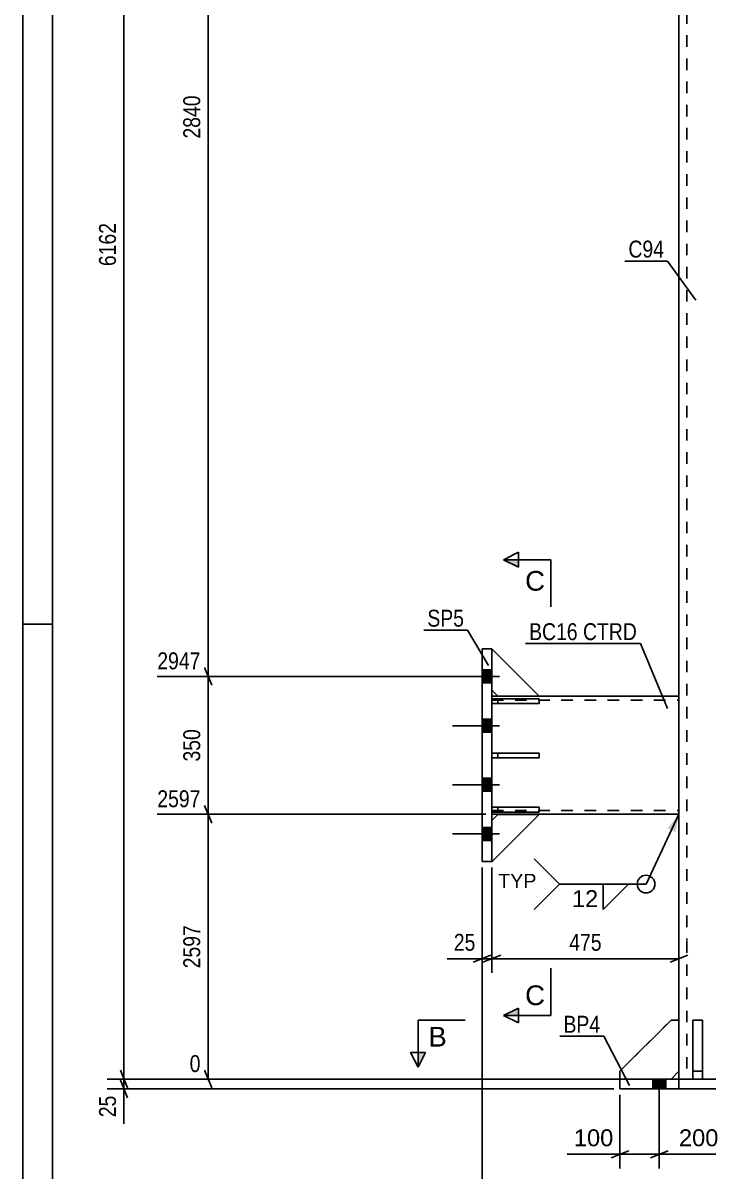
# Model space of a CAD drawing. Header units: millimetres. Extents: x 0 to 841, y 0 to 594.
# Drawn here: x 0 to 116, y 205.4 to 399.7 of the extents above; entities that cross this region are included whole.
import ezdxf

# ---------------------------------------------------------------- set-up
doc = ezdxf.new("R2010")
doc.units = ezdxf.units.MM
doc.linetypes.add('DXK_LINE_DOT2', pattern=[3.9198, 1.9599, -1.9599])
doc.styles.add('Arial', font='ARIAL.TTF', dxfattribs={"height": 0.2})
doc.styles.add('Arial Narrow', font='ARIALN.TTF', dxfattribs={"height": 0.2})

# ---------------------------------------------------------------- blocks, each defined once
blk = doc.blocks.new('Unknown-284933679-1134')
at = {"color": 5, "linetype": 'Continuous'}
for p, q in [((0, 594), (0, 0)), ((5, 589), (5, 5)), ((5, 298), (0, 298))]:
    blk.add_line(p, q, dxfattribs=at)
blk = doc.blocks.new('Part-284933679-2164 - 1918')
at = {"color": 2, "linetype": 'Continuous'}
for p, q in [((154.37, 220.99), (101.04, 220.99)), ((101.04, 220.99), (101.04, 219.32)), ((111.04, 220.99), (111.04, 219.32)), ((144.37, 219.32), (144.37, 220.99)), ((154.37, 219.32), (154.37, 220.99)), ((101.04, 219.32), (111.04, 219.32)), ((111.04, 219.32), (154.37, 219.32))]:
    blk.add_line(p, q, dxfattribs=at)
blk = doc.blocks.new('Part-284933679-1921 - 1918')
at = {"color": 7, "linetype": 'DXK_LINE_DOT2'}
for p, q in [((87.38, 276.16), (79.38, 276.16)), ((79.38, 276.16), (79.38, 275.36)), ((80.38, 275.36), (80.38, 276.16)), ((87.38, 275.36), (87.38, 276.16)), ((79.38, 275.36), (87.38, 275.36))]:
    blk.add_line(p, q, dxfattribs=at)
blk = doc.blocks.new('Part-284933679-2133 - 1918')
at = {"color": 2, "linetype": 'Continuous'}
for p, q in [((113.37, 230.99), (113.37, 220.99)), ((113.37, 230.99), (115.04, 230.99)), ((115.04, 230.99), (115.04, 220.99)), ((113.37, 222.32), (115.04, 222.32)), ((113.37, 220.99), (115.04, 220.99))]:
    blk.add_line(p, q, dxfattribs=at)
blk = doc.blocks.new('Part-284933679-2069 - 1918')
at = {"color": 2, "linetype": 'Continuous'}
for p, q in [((80.37, 265.76), (79.37, 264.76)), ((79.37, 257.76), (87.37, 265.76)), ((87.37, 265.76), (80.37, 265.76)), ((79.37, 257.8), (79.37, 257.76))]:
    blk.add_line(p, q, dxfattribs=at)
at = {"color": 7, "linetype": 'DXK_LINE_DOT2'}
blk.add_line((79.37, 257.76), (79.37, 264.76), dxfattribs=at)
blk = doc.blocks.new('Part-284933679-1922 - 1918')
at = {"color": 7, "linetype": 'DXK_LINE_DOT2'}
for p, q in [((87.38, 285.33), (79.38, 285.33)), ((79.38, 285.33), (79.38, 284.53)), ((79.38, 284.53), (87.38, 284.53)), ((80.38, 285.33), (80.38, 284.53)), ((87.38, 284.53), (87.38, 285.33))]:
    blk.add_line(p, q, dxfattribs=at)
blk = doc.blocks.new('Part-284933679-1924 - 1918')
at = {"color": 2, "linetype": 'Continuous'}
for p, q in [((79.38, 276.16), (87.38, 276.16)), ((79.38, 276.16), (79.38, 275.36)), ((87.38, 276.16), (87.38, 275.36)), ((79.38, 275.36), (87.38, 275.36))]:
    blk.add_line(p, q, dxfattribs=at)
at = {"color": 7, "linetype": 'DXK_LINE_DOT2'}
blk.add_line((80.38, 275.36), (80.38, 276.16), dxfattribs=at)
blk = doc.blocks.new('Part-284933679-1925 - 1918')
at = {"color": 2, "linetype": 'Continuous'}
for p, q in [((79.38, 285.33), (87.38, 285.33)), ((79.38, 285.33), (79.38, 284.53)), ((79.38, 284.53), (87.38, 284.53)), ((87.38, 285.33), (87.38, 284.53))]:
    blk.add_line(p, q, dxfattribs=at)
at = {"color": 7, "linetype": 'DXK_LINE_DOT2'}
blk.add_line((80.38, 284.53), (80.38, 285.33), dxfattribs=at)
blk = doc.blocks.new('Part-284933679-2071 - 1918')
at = {"color": 2, "linetype": 'Continuous'}
for p, q in [((79.37, 293.8), (87.37, 285.8)), ((79.37, 286.8), (80.37, 285.8)), ((80.37, 285.8), (87.37, 285.8))]:
    blk.add_line(p, q, dxfattribs=at)
at = {"color": 7, "linetype": 'DXK_LINE_DOT2'}
blk.add_line((79.37, 293.8), (79.37, 286.8), dxfattribs=at)
blk = doc.blocks.new('Part-284933679-1999 - 1918')
at = {"color": 7, "linetype": 'DXK_LINE_DOT2'}
for p, q in [((113.37, 220.99), (113.37, 230.99)), ((113.37, 230.99), (115.04, 230.99)), ((115.04, 230.99), (115.04, 220.99)), ((113.37, 222.32), (115.04, 222.32)), ((115.04, 220.99), (113.37, 220.99))]:
    blk.add_line(p, q, dxfattribs=at)
blk = doc.blocks.new('Part-284933679-2068 - 1918')
at = {"color": 7, "linetype": 'DXK_LINE_DOT2'}
for p, q in [((80.37, 265.76), (79.37, 264.76)), ((79.37, 257.76), (87.37, 265.76)), ((79.37, 264.76), (79.37, 257.76)), ((87.37, 265.76), (80.37, 265.76))]:
    blk.add_line(p, q, dxfattribs=at)
blk = doc.blocks.new('Part-284933679-2128 - 1918')
at = {"color": 2, "linetype": 'Continuous'}
for p, q in [((79.37, 285.8), (80.37, 285.8)), ((87.37, 285.8), (111.04, 285.8)), ((111.04, 265.8), (79.37, 265.8))]:
    blk.add_line(p, q, dxfattribs=at)
at = {"color": 7, "linetype": 'DXK_LINE_DOT2'}
for p, q in [((79.37, 265.8), (79.37, 285.8)), ((80.37, 285.8), (87.37, 285.8)), ((111.04, 285.8), (111.04, 265.8)), ((79.37, 285.14), (111.04, 285.14)), ((79.37, 266.47), (111.04, 266.47))]:
    blk.add_line(p, q, dxfattribs=at)
blk = doc.blocks.new('Part-284933679-2037 - 1918')
at = {"color": 2, "linetype": 'Continuous'}
for p, q in [((77.71, 293.8), (77.71, 257.8)), ((79.37, 293.8), (77.71, 293.8)), ((79.37, 257.8), (79.37, 293.8)), ((77.71, 257.8), (79.37, 257.8))]:
    blk.add_line(p, q, dxfattribs=at)
blk = doc.blocks.new('Part-284933679-2070 - 1918')
at = {"color": 7, "linetype": 'DXK_LINE_DOT2'}
for p, q in [((79.37, 286.8), (79.37, 293.8)), ((79.37, 293.8), (87.37, 285.8)), ((80.37, 285.8), (79.37, 286.8)), ((87.37, 285.8), (80.37, 285.8))]:
    blk.add_line(p, q, dxfattribs=at)
blk = doc.blocks.new('Part-284933679-2136 - 1918')
at = {"color": 7, "linetype": 'DXK_LINE_DOT2'}
for p, q in [((109.71, 230.99), (101.04, 222.32)), ((111.04, 230.99), (109.71, 230.99)), ((111.04, 222.32), (111.04, 230.99)), ((101.04, 222.32), (101.04, 220.99)), ((109.71, 220.99), (111.04, 222.32)), ((101.04, 220.99), (109.71, 220.99))]:
    blk.add_line(p, q, dxfattribs=at)
blk = doc.blocks.new('Bolt-284933679-2148 - 1918')
at = {"linetype": 'Continuous'}
for points in [[(108.81, 220.99), (106.61, 220.99), (106.61, 219.32), (108.81, 219.32)], [(108.81, 220.99), (106.61, 220.99), (106.61, 219.32), (108.81, 219.32)], [(122.14, 220.99), (119.94, 220.99), (119.94, 219.32), (122.14, 219.32)], [(122.14, 220.99), (119.94, 220.99), (119.94, 219.32), (122.14, 219.32)], [(135.47, 220.99), (133.27, 220.99), (133.27, 219.32), (135.47, 219.32)], [(135.47, 220.99), (133.27, 220.99), (133.27, 219.32), (135.47, 219.32)], [(148.81, 220.99), (146.61, 220.99), (146.61, 219.32), (148.81, 219.32)], [(148.81, 220.99), (146.61, 220.99), (146.61, 219.32), (148.81, 219.32)]]:
    blk.add_hatch(color=1, dxfattribs=at).paths.add_polyline_path(points)
at = {"color": 1, "linetype": 'Continuous'}
for p, q in [((106.61, 219.32), (106.61, 220.99)), ((106.61, 219.32), (106.61, 220.99)), ((107.71, 218.06), (107.71, 220.99)), ((107.71, 218.06), (107.71, 220.99)), ((108.81, 219.32), (108.81, 220.99)), ((108.81, 219.32), (108.81, 220.99)), ((119.94, 219.32), (119.94, 220.99)), ((119.94, 219.32), (119.94, 220.99)), ((121.04, 218.06), (121.04, 220.99)), ((121.04, 218.06), (121.04, 220.99)), ((122.14, 219.32), (122.14, 220.99)), ((122.14, 219.32), (122.14, 220.99)), ((133.27, 219.32), (133.27, 220.99)), ((133.27, 219.32), (133.27, 220.99)), ((134.37, 218.06), (134.37, 220.99)), ((134.37, 218.06), (134.37, 220.99)), ((135.47, 219.32), (135.47, 220.99)), ((135.47, 219.32), (135.47, 220.99)), ((146.61, 219.32), (146.61, 220.99)), ((146.61, 219.32), (146.61, 220.99)), ((147.71, 218.06), (147.71, 220.99)), ((147.71, 218.06), (147.71, 220.99)), ((148.81, 219.32), (148.81, 220.99)), ((148.81, 219.32), (148.81, 220.99))]:
    blk.add_line(p, q, dxfattribs=at)
blk = doc.blocks.new('Bolt-284933679-2154 - 1918')
at = {"linetype": 'Continuous'}
for points in [[(77.71, 290.24), (77.71, 288.04), (79.37, 288.04), (79.37, 290.24)], [(77.71, 290.24), (77.71, 288.04), (79.37, 288.04), (79.37, 290.24)], [(77.71, 290.24), (77.71, 288.04), (79.37, 288.04), (79.37, 290.24)], [(77.71, 281.9), (77.71, 279.7), (79.37, 279.7), (79.37, 281.9)], [(77.71, 281.9), (77.71, 279.7), (79.37, 279.7), (79.37, 281.9)], [(77.71, 271.9), (77.71, 269.7), (79.37, 269.7), (79.37, 271.9)], [(77.71, 271.9), (77.71, 269.7), (79.37, 269.7), (79.37, 271.9)], [(77.71, 263.57), (77.71, 261.37), (79.37, 261.37), (79.37, 263.57)], [(77.71, 263.57), (77.71, 261.37), (79.37, 261.37), (79.37, 263.57)], [(77.71, 263.57), (77.71, 261.37), (79.37, 261.37), (79.37, 263.57)]]:
    blk.add_hatch(color=1, dxfattribs=at).paths.add_polyline_path(points)
at = {"color": 1, "linetype": 'Continuous'}
for p, q in [((79.37, 290.24), (77.71, 290.24)), ((79.37, 290.24), (77.71, 290.24)), ((79.37, 290.24), (77.71, 290.24)), ((80.64, 289.14), (72.71, 289.14)), ((80.64, 289.14), (72.71, 289.14)), ((80.64, 289.14), (72.71, 289.14)), ((79.37, 288.04), (77.71, 288.04)), ((79.37, 288.04), (77.71, 288.04)), ((79.37, 288.04), (77.71, 288.04)), ((79.37, 281.9), (77.71, 281.9)), ((79.37, 281.9), (77.71, 281.9)), ((80.64, 280.8), (72.71, 280.8)), ((80.64, 280.8), (72.71, 280.8)), ((79.37, 279.7), (77.71, 279.7)), ((79.37, 279.7), (77.71, 279.7)), ((80.64, 270.8), (72.71, 270.8)), ((80.64, 270.8), (72.71, 270.8)), ((79.37, 271.9), (77.71, 271.9)), ((79.37, 271.9), (77.71, 271.9)), ((79.37, 269.7), (77.71, 269.7)), ((79.37, 269.7), (77.71, 269.7)), ((80.64, 262.47), (72.71, 262.47)), ((80.64, 262.47), (72.71, 262.47)), ((80.64, 262.47), (72.71, 262.47)), ((79.37, 263.57), (77.71, 263.57)), ((79.37, 263.57), (77.71, 263.57)), ((79.37, 263.57), (77.71, 263.57)), ((79.37, 261.37), (77.71, 261.37)), ((79.37, 261.37), (77.71, 261.37)), ((79.37, 261.37), (77.71, 261.37))]:
    blk.add_line(p, q, dxfattribs=at)
blk = doc.blocks.new('Part-284933679-2159 - 1918')
at = {"color": 2, "linetype": 'Continuous'}
for p, q in [((111.04, 503.47), (111.04, 244.42)), ((111.04, 244.32), (111.04, 230.99)), ((111.04, 222.32), (111.04, 220.99))]:
    blk.add_line(p, q, dxfattribs=at)
at = {"color": 7, "linetype": 'DXK_LINE_DOT2'}
for p, q in [((112.37, 503.47), (112.37, 244.42)), ((112.37, 244.32), (112.37, 220.99)), ((111.04, 230.99), (111.04, 222.32)), ((144.37, 220.99), (111.04, 220.99))]:
    blk.add_line(p, q, dxfattribs=at)
blk = doc.blocks.new('Part-284933679-2165 - 1918')
at = {"color": 2, "linetype": 'Continuous'}
for p, q in [((109.71, 230.99), (101.04, 222.32)), ((111.04, 230.99), (109.71, 230.99)), ((111.04, 230.99), (111.04, 222.32)), ((101.04, 222.32), (101.04, 220.99)), ((109.71, 220.99), (111.04, 222.32))]:
    blk.add_line(p, q, dxfattribs=at)
at = {"color": 7, "linetype": 'DXK_LINE_DOT2'}
blk.add_line((101.04, 220.99), (109.71, 220.99), dxfattribs=at)
blk = doc.blocks.new('Part-284933679-2181 - 1918')
at = {"color": 7, "linetype": 'DXK_LINE_DOT2'}
for p, q in [((87.38, 266.99), (79.38, 266.99)), ((79.38, 266.99), (79.38, 266.19)), ((79.38, 266.19), (87.38, 266.19)), ((80.38, 266.99), (80.38, 266.19)), ((87.38, 266.19), (87.38, 266.99))]:
    blk.add_line(p, q, dxfattribs=at)
blk = doc.blocks.new('Part-284933679-2182 - 1918')
at = {"color": 2, "linetype": 'Continuous'}
for p, q in [((79.38, 266.99), (87.38, 266.99)), ((79.38, 266.99), (79.38, 266.19)), ((79.38, 266.19), (87.38, 266.19)), ((87.38, 266.99), (87.38, 266.19))]:
    blk.add_line(p, q, dxfattribs=at)
at = {"color": 7, "linetype": 'DXK_LINE_DOT2'}
blk.add_line((80.38, 266.19), (80.38, 266.99), dxfattribs=at)
blk = doc.blocks.new('StraightDimension-284933679-2451 - 1918')
at = {"color": 7, "linetype": 'Continuous'}
for p, q in [((31.35, 289.14), (31.35, 478.47)), ((30.75, 290.64), (31.95, 287.64)), ((76.71, 289.14), (22.74, 289.14))]:
    blk.add_line(p, q, dxfattribs=at)
at = {"color": 0}
blk.add_wipeout([(30.6, 388.06), (26.4, 388.06), (26.4, 379.55), (30.6, 379.55)], dxfattribs=at)
at = {"color": 3, "style": 'Arial Narrow'}
blk.add_text('2840', height=2.863, rotation=90.0002, dxfattribs=at).set_placement((30, 380.15))
blk = doc.blocks.new('StraightDimension-284933679-5196 - 1918')
at = {"color": 7, "linetype": 'Continuous'}
for p, q in [((111.04, 264.8), (111.04, 238.96)), ((79.37, 256.8), (79.37, 238.96)), ((80.87, 241.96), (77.87, 240.76)), ((79.37, 241.36), (111.04, 241.36)), ((109.54, 240.76), (112.54, 241.96))]:
    blk.add_line(p, q, dxfattribs=at)
at = {"color": 0}
blk.add_wipeout([(98.55, 242.11), (98.55, 246.31), (91.87, 246.31), (91.87, 242.11)], dxfattribs=at)
at = {"color": 3, "style": 'Arial Narrow'}
blk.add_text('475', height=2.863, dxfattribs=at).set_placement((92.47, 242.71))
blk = doc.blocks.new('StraightDimension-284933679-2320 - 1918')
at = {"color": 7, "linetype": 'Continuous'}
for p, q in [((77.71, 256.8), (77.71, 189.19)), ((177.71, 256.8), (177.71, 189.19)), ((79.21, 192.19), (76.21, 190.99)), ((77.71, 191.59), (177.71, 191.59)), ((176.21, 190.99), (179.21, 192.19))]:
    blk.add_line(p, q, dxfattribs=at)
at = {"color": 0}
blk.add_wipeout([(132.75, 192.34), (132.75, 196.54), (122.66, 196.54), (122.66, 192.34)], dxfattribs=at)
at = {"color": 3, "style": 'Arial'}
blk.add_text('1500', height=2.865, dxfattribs=at).set_placement((123.26, 192.94))
blk = doc.blocks.new('StraightDimension-284933679-2373 - 1918')
at = {"color": 7, "linetype": 'Continuous'}
for p, q in [((107.71, 219.16), (107.71, 205.88)), ((121.04, 217.68), (121.04, 205.88)), ((109.21, 208.88), (106.21, 207.68)), ((107.71, 208.28), (121.04, 208.28)), ((119.54, 207.68), (122.54, 208.88))]:
    blk.add_line(p, q, dxfattribs=at)
at = {"color": 0}
blk.add_wipeout([(118.31, 209.03), (118.31, 213.23), (110.44, 213.23), (110.44, 209.03)], dxfattribs=at)
at = {"color": 3, "style": 'Arial'}
blk.add_text('200', height=2.865, dxfattribs=at).set_placement((111.04, 209.63))
blk = doc.blocks.new('StraightDimension-284933679-2386 - 1918')
at = {"color": 7, "linetype": 'Continuous'}
for p, q in [((101.04, 218.32), (101.04, 205.88)), ((107.71, 219.16), (107.71, 205.88)), ((99.54, 207.68), (102.54, 208.88)), ((101.04, 208.28), (107.71, 208.28)), ((109.21, 208.88), (106.21, 207.68))]:
    blk.add_line(p, q, dxfattribs=at)
at = {"color": 0}
blk.add_wipeout([(100.52, 209.03), (100.52, 213.23), (92.65, 213.23), (92.65, 209.03)], dxfattribs=at)
at = {"color": 7, "linetype": 'Continuous'}
blk.add_line((101.04, 208.28), (92.12, 208.28), dxfattribs=at)
blk.add_line((101.04, 208.28), (92.12, 208.28), dxfattribs=at)
at = {"color": 3, "style": 'Arial'}
blk.add_text('100', height=2.865, dxfattribs=at).set_placement((93.25, 209.63))
blk = doc.blocks.new('StraightDimension-284933679-2397 - 1918')
at = {"color": 7, "linetype": 'Continuous'}
for p, q in [((228.52, 264.3), (227.32, 267.3)), ((177.04, 265.8), (236.53, 265.8)), ((227.92, 220.99), (227.92, 265.8)), ((227.32, 222.49), (228.52, 219.49)), ((102.04, 220.99), (231.05, 220.99))]:
    blk.add_line(p, q, dxfattribs=at)
at = {"color": 0, "linetype": 'Continuous'}
for points in [[(237.13, 266.4), (237.13, 270.6), (228.62, 270.6), (228.62, 266.4)], [(231.65, 221.59), (231.65, 225.79), (228.62, 225.79), (228.62, 221.59)]]:
    blk.add_wipeout(points, dxfattribs=at)
at = {"color": 0}
blk.add_wipeout([(227.17, 247.65), (222.97, 247.65), (222.97, 239.14), (227.17, 239.14)], dxfattribs=at)
at = {"color": 3, "linetype": 'Continuous', "style": 'Arial Narrow'}
for s, height, p in [('2597', 2.863, (229.22, 267)), ('0', 2.86, (229.22, 222.19))]:
    blk.add_text(s, height=height, dxfattribs=at).set_placement(p)
at = {"color": 3, "style": 'Arial Narrow'}
blk.add_text('2597', height=2.863, rotation=90.0002, dxfattribs=at).set_placement((226.57, 239.74))
blk = doc.blocks.new('StraightDimension-284933679-2438 - 1918')
at = {"color": 7, "linetype": 'Continuous'}
for p, q in [((31.95, 264.3), (30.75, 267.3)), ((78.37, 265.8), (22.74, 265.8)), ((31.35, 220.99), (31.35, 265.8)), ((30.75, 222.49), (31.95, 219.49)), ((153.38, 220.99), (28.22, 220.99))]:
    blk.add_line(p, q, dxfattribs=at)
at = {"color": 0, "linetype": 'Continuous'}
for points in [[(30.65, 266.4), (30.65, 270.6), (22.14, 270.6), (22.14, 266.4)], [(30.65, 221.59), (30.65, 225.79), (27.62, 225.79), (27.62, 221.59)]]:
    blk.add_wipeout(points, dxfattribs=at)
at = {"color": 0}
blk.add_wipeout([(30.6, 247.65), (26.4, 247.65), (26.4, 239.14), (30.6, 239.14)], dxfattribs=at)
at = {"color": 3, "linetype": 'Continuous', "style": 'Arial Narrow'}
for s, height, p in [('2597', 2.863, (22.74, 267)), ('0', 2.86, (28.22, 222.19))]:
    blk.add_text(s, height=height, dxfattribs=at).set_placement(p)
at = {"color": 3, "style": 'Arial Narrow'}
blk.add_text('2597', height=2.863, rotation=90.0002, dxfattribs=at).set_placement((30, 239.74))
blk = doc.blocks.new('StraightDimension-284933679-2444 - 1918')
at = {"color": 7, "linetype": 'Continuous'}
for p, q in [((31.95, 287.64), (30.75, 290.64)), ((76.71, 289.14), (22.74, 289.14)), ((31.35, 265.8), (31.35, 289.14)), ((30.75, 267.3), (31.95, 264.3)), ((78.37, 265.8), (22.74, 265.8))]:
    blk.add_line(p, q, dxfattribs=at)
at = {"color": 0, "linetype": 'Continuous'}
blk.add_wipeout([(30.65, 289.74), (30.65, 293.94), (22.14, 293.94), (22.14, 289.74)], dxfattribs=at)
at = {"color": 0}
blk.add_wipeout([(30.6, 280.81), (26.4, 280.81), (26.4, 274.13), (30.6, 274.13)], dxfattribs=at)
at = {"color": 3, "linetype": 'Continuous', "style": 'Arial Narrow'}
blk.add_text('2947', height=2.863, dxfattribs=at).set_placement((22.74, 290.34))
at = {"color": 3, "style": 'Arial Narrow'}
blk.add_text('350', height=2.863, rotation=90.0002, dxfattribs=at).set_placement((30, 274.73))
blk = doc.blocks.new('StraightDimension-284933679-2482 - 1918')
at = {"color": 7, "linetype": 'Continuous'}
for p, q in [((16.49, 222.49), (17.69, 219.49)), ((100.04, 220.99), (14.24, 220.99)), ((17.69, 217.82), (16.49, 220.82)), ((17.09, 219.32), (17.09, 220.99)), ((100.04, 219.32), (14.24, 219.32))]:
    blk.add_line(p, q, dxfattribs=at)
at = {"color": 0}
blk.add_wipeout([(16.34, 218.8), (12.14, 218.8), (12.14, 213.94), (16.34, 213.94)], dxfattribs=at)
at = {"color": 7, "linetype": 'Continuous'}
blk.add_line((17.09, 219.32), (17.09, 213.42), dxfattribs=at)
blk.add_line((17.09, 219.32), (17.09, 213.42), dxfattribs=at)
at = {"color": 3, "style": 'Arial Narrow'}
blk.add_text('25', height=2.863, rotation=90.0002, dxfattribs=at).set_placement((15.74, 214.54))
blk = doc.blocks.new('StraightDimension-284933679-2491 - 1918')
at = {"color": 7, "linetype": 'Continuous'}
for p, q in [((17.09, 220.99), (17.09, 503.47)), ((16.49, 222.49), (17.69, 219.49)), ((100.04, 220.99), (14.24, 220.99))]:
    blk.add_line(p, q, dxfattribs=at)
at = {"color": 0}
blk.add_wipeout([(16.34, 366.48), (12.14, 366.48), (12.14, 357.97), (16.34, 357.97)], dxfattribs=at)
at = {"color": 3, "style": 'Arial Narrow'}
blk.add_text('6162', height=2.863, rotation=90.0002, dxfattribs=at).set_placement((15.74, 358.57))
blk = doc.blocks.new('StraightDimension-284933679-5197 - 1918')
at = {"color": 7, "linetype": 'Continuous'}
for p, q in [((77.71, 256.8), (77.71, 238.96)), ((79.37, 256.8), (79.37, 238.96)), ((76.21, 240.76), (79.21, 241.96)), ((77.71, 241.36), (79.37, 241.36)), ((80.87, 241.96), (77.87, 240.76))]:
    blk.add_line(p, q, dxfattribs=at)
at = {"color": 0}
blk.add_wipeout([(77.18, 242.11), (77.18, 246.31), (72.33, 246.31), (72.33, 242.11)], dxfattribs=at)
at = {"color": 7, "linetype": 'Continuous'}
blk.add_line((77.71, 241.36), (71.8, 241.36), dxfattribs=at)
blk.add_line((77.71, 241.36), (71.8, 241.36), dxfattribs=at)
at = {"color": 3, "style": 'Arial Narrow'}
blk.add_text('25', height=2.863, dxfattribs=at).set_placement((72.93, 242.71))
blk = doc.blocks.new('Mark-284933679-2155 - 1918')
at = {"color": 0}
blk.add_wipeout([(108.52, 360.02), (108.52, 363.02), (102.49, 363.02), (102.49, 360.02)], dxfattribs=at)
blk.add_wipeout([(108.52, 360.02), (108.52, 363.02), (102.49, 363.02), (102.49, 360.02)], dxfattribs=at)
at = {"color": 30, "linetype": 'Continuous'}
for p in [(101.89, 359.42), (113.9, 352.78)]:
    blk.add_line(p, (109.12, 359.42), dxfattribs=at)
at = {"color": 3, "style": 'Arial Narrow'}
blk.add_text('C94', height=2.863, dxfattribs=at).set_placement((102.49, 360.02))
blk = doc.blocks.new('Mark-284933679-2033 - 1918')
at = {"color": 0}
blk.add_wipeout([(74.66, 297.56), (74.66, 300.56), (68.45, 300.56), (68.45, 297.56)], dxfattribs=at)
blk.add_wipeout([(74.66, 297.56), (74.66, 300.56), (68.45, 300.56), (68.45, 297.56)], dxfattribs=at)
at = {"color": 30, "linetype": 'Continuous'}
for p in [(67.85, 296.96), (78.79, 290.96)]:
    blk.add_line(p, (75.26, 296.96), dxfattribs=at)
at = {"color": 3, "style": 'Arial Narrow'}
blk.add_text('SP5', height=2.863, dxfattribs=at).set_placement((68.45, 297.56))
blk = doc.blocks.new('Mark-284933679-2124 - 1918')
at = {"color": 0}
blk.add_wipeout([(93.9, 295.28), (93.9, 298.28), (85.68, 298.28), (85.68, 295.28)], dxfattribs=at)
blk.add_wipeout([(93.9, 295.28), (93.9, 298.28), (85.68, 298.28), (85.68, 295.28)], dxfattribs=at)
at = {"color": 3, "style": 'Arial Narrow'}
blk.add_text('BC16', height=2.863, dxfattribs=at).set_placement((85.68, 295.28))
at = {"color": 0}
blk.add_wipeout([(103.93, 295.28), (103.93, 298.28), (94.8, 298.28), (94.8, 295.28)], dxfattribs=at)
blk.add_wipeout([(103.93, 295.28), (103.93, 298.28), (94.8, 298.28), (94.8, 295.28)], dxfattribs=at)
at = {"color": 30, "linetype": 'Continuous'}
for p in [(85.08, 294.68), (109.12, 283.73)]:
    blk.add_line(p, (104.53, 294.68), dxfattribs=at)
at = {"color": 3, "style": 'Arial Narrow'}
blk.add_text('CTRD', height=2.863, dxfattribs=at).set_placement((94.8, 295.28))
blk = doc.blocks.new('Mark-284933679-2160 - 1918')
at = {"color": 0}
blk.add_wipeout([(97.72, 228.84), (97.72, 231.84), (91.5, 231.84), (91.5, 228.84)], dxfattribs=at)
blk.add_wipeout([(97.72, 228.84), (97.72, 231.84), (91.5, 231.84), (91.5, 228.84)], dxfattribs=at)
at = {"color": 30, "linetype": 'Continuous'}
for p in [(90.9, 228.24), (102.68, 219.9)]:
    blk.add_line(p, (98.32, 228.24), dxfattribs=at)
at = {"color": 3, "style": 'Arial Narrow'}
blk.add_text('BP4', height=2.863, dxfattribs=at).set_placement((91.5, 228.84))
blk = doc.blocks.new('SectionMark-284933679-2535 - 1918')
at = {"linetype": 'Continuous'}
for points in [[(66.87, 225.49), (68.12, 225.49), (66.87, 222.99)], [(186.38, 225.49), (187.63, 225.49), (187.63, 222.99)]]:
    blk.add_hatch(color=6, dxfattribs=at).paths.add_polyline_path(points)
at = {"color": 6, "linetype": 'Continuous'}
for p, q in [((66.87, 230.99), (74.87, 230.99)), ((66.87, 230.99), (66.87, 222.99)), ((187.63, 230.99), (179.63, 230.99)), ((187.63, 230.99), (187.63, 222.99)), ((66.87, 222.99), (65.62, 225.49)), ((68.12, 225.49), (65.62, 225.49)), ((66.87, 222.99), (68.12, 225.49)), ((186.38, 225.49), (188.88, 225.49)), ((187.63, 222.99), (186.38, 225.49)), ((188.88, 225.49), (187.63, 222.99))]:
    blk.add_line(p, q, dxfattribs=at)
at = {"color": 0, "linetype": 'Continuous'}
for points in [[(71.73, 226.49), (71.73, 229.99), (68.62, 229.99), (68.62, 226.49)], [(185.88, 226.49), (185.88, 229.99), (182.77, 229.99), (182.77, 226.49)]]:
    blk.add_wipeout(points, dxfattribs=at)
at = {"color": 3, "linetype": 'Continuous', "style": 'Arial'}
for p in [(68.62, 226.49), (182.77, 226.49)]:
    blk.add_text('B', height=3.34, dxfattribs=at).set_placement(p)
blk = doc.blocks.new('WeldMark-284933679-2543 - 1918')
at = {"linetype": 'Continuous'}
blk.add_hatch(color=30, dxfattribs=at).paths.add_polyline_path([(109.08, 263.41), (111.04, 265.8), (110.44, 262.77)])
at = {"color": 30, "linetype": 'Continuous'}
blk.add_line((111.04, 265.8), (105.47, 253.99), dxfattribs=at)
at = {"color": 3, "linetype": 'Continuous'}
for q in [(86.54, 258.27), (86.54, 249.7)]:
    blk.add_line((90.82, 253.99), q, dxfattribs=at)
for start, end in [(90, 270), (270, 90)]:
    blk.add_arc((105.47, 253.99), 1.5, start, end, dxfattribs=at)
at = {"color": 0}
blk.add_wipeout([(97.57, 249.89), (97.57, 253.29), (92.72, 253.29), (92.72, 249.89)], dxfattribs=at)
at = {"color": 30, "linetype": 'Continuous'}
blk.add_line((90.82, 253.99), (105.47, 253.99), dxfattribs=at)
at = {"color": 3, "linetype": 'Continuous'}
for p, q in [((98.23, 253.99), (102.51, 253.99)), ((102.51, 253.99), (98.23, 249.7)), ((98.23, 249.7), (98.23, 253.99))]:
    blk.add_line(p, q, dxfattribs=at)
at = {"color": 3, "style": 'Arial'}
blk.add_text('12', height=2.865, dxfattribs=at).set_placement((92.92, 250.09))
at = {"color": 0, "linetype": 'Continuous'}
blk.add_wipeout([(86.92, 253.34), (86.92, 255.84), (80.44, 255.84), (80.44, 253.34)], dxfattribs=at)
blk.add_wipeout([(86.92, 253.34), (86.92, 255.84), (80.44, 255.84), (80.44, 253.34)], dxfattribs=at)
at = {"color": 3, "linetype": 'Continuous', "style": 'Arial'}
blk.add_text('TYP', height=2.388, dxfattribs=at).set_placement((80.44, 253.34))
blk = doc.blocks.new('SectionMark-284933679-8308 - 1918')
at = {"linetype": 'Continuous'}
for points in [[(83.87, 308.89), (83.87, 307.64), (81.37, 308.89)], [(83.87, 233.01), (83.87, 231.76), (81.37, 231.76)]]:
    blk.add_hatch(color=6, dxfattribs=at).paths.add_polyline_path(points)
at = {"color": 6, "linetype": 'Continuous'}
for p, q in [((81.37, 308.89), (83.87, 310.14)), ((83.87, 307.64), (83.87, 310.14)), ((89.37, 308.89), (81.37, 308.89)), ((81.37, 308.89), (83.87, 307.64)), ((89.37, 308.89), (89.37, 300.89)), ((89.37, 231.76), (89.37, 239.76)), ((81.37, 231.76), (83.87, 233.01)), ((89.37, 231.76), (81.37, 231.76)), ((83.87, 230.51), (81.37, 231.76)), ((83.87, 233.01), (83.87, 230.51))]:
    blk.add_line(p, q, dxfattribs=at)
at = {"color": 0, "linetype": 'Continuous'}
for points in [[(88.37, 303.64), (88.37, 307.14), (85, 307.14), (85, 303.64)], [(88.37, 233.51), (88.37, 237.01), (85, 237.01), (85, 233.51)]]:
    blk.add_wipeout(points, dxfattribs=at)
at = {"color": 3, "linetype": 'Continuous', "style": 'Arial'}
for p in [(85, 303.64), (85, 233.51)]:
    blk.add_text('C', height=3.34, dxfattribs=at).set_placement(p)

msp = doc.modelspace()

# ---------------------------------------------------------------- block references
for name in ['Unknown-284933679-1134', 'Part-284933679-2159 - 1918', 'Part-284933679-2037 - 1918', 'Part-284933679-2071 - 1918', 'Part-284933679-2070 - 1918', 'Bolt-284933679-2154 - 1918', 'Part-284933679-2128 - 1918', 'Part-284933679-1922 - 1918', 'Part-284933679-1925 - 1918', 'Part-284933679-1921 - 1918', 'Part-284933679-1924 - 1918', 'Part-284933679-2181 - 1918', 'Part-284933679-2182 - 1918', 'Part-284933679-2069 - 1918', 'Part-284933679-2068 - 1918', 'Part-284933679-2136 - 1918', 'Part-284933679-2165 - 1918', 'Part-284933679-2133 - 1918', 'Part-284933679-1999 - 1918', 'Part-284933679-2164 - 1918', 'Bolt-284933679-2148 - 1918']:
    msp.add_blockref(name, (0, 0))

# ---------------------------------------------------------------- next in the draw order: block references
for name in ['StraightDimension-284933679-2451 - 1918', 'StraightDimension-284933679-5196 - 1918']:
    msp.add_blockref(name, (0, 0))

# ---------------------------------------------------------------- next in the draw order: block references
msp.add_blockref('StraightDimension-284933679-2320 - 1918', (0, 0))

# ---------------------------------------------------------------- next in the draw order: block references
msp.add_blockref('StraightDimension-284933679-2373 - 1918', (0, 0))

# ---------------------------------------------------------------- next in the draw order: block references
msp.add_blockref('StraightDimension-284933679-2386 - 1918', (0, 0))

# ---------------------------------------------------------------- next in the draw order: block references
msp.add_blockref('StraightDimension-284933679-2397 - 1918', (0, 0))

# ---------------------------------------------------------------- next in the draw order: block references
msp.add_blockref('StraightDimension-284933679-2438 - 1918', (0, 0))

# ---------------------------------------------------------------- next in the draw order: block references
for name in ['StraightDimension-284933679-2444 - 1918', 'StraightDimension-284933679-2482 - 1918']:
    msp.add_blockref(name, (0, 0))

# ---------------------------------------------------------------- next in the draw order: block references
msp.add_blockref('StraightDimension-284933679-2491 - 1918', (0, 0))

# ---------------------------------------------------------------- next in the draw order: block references
for name in ['Mark-284933679-2155 - 1918', 'Mark-284933679-2033 - 1918', 'Mark-284933679-2124 - 1918', 'StraightDimension-284933679-5197 - 1918', 'Mark-284933679-2160 - 1918']:
    msp.add_blockref(name, (0, 0))

# ---------------------------------------------------------------- next in the draw order: block references
for name in ['WeldMark-284933679-2543 - 1918', 'SectionMark-284933679-2535 - 1918']:
    msp.add_blockref(name, (0, 0))

# ---------------------------------------------------------------- next in the draw order: block references
msp.add_blockref('SectionMark-284933679-8308 - 1918', (0, 0))

doc.saveas('drawing.dxf')
